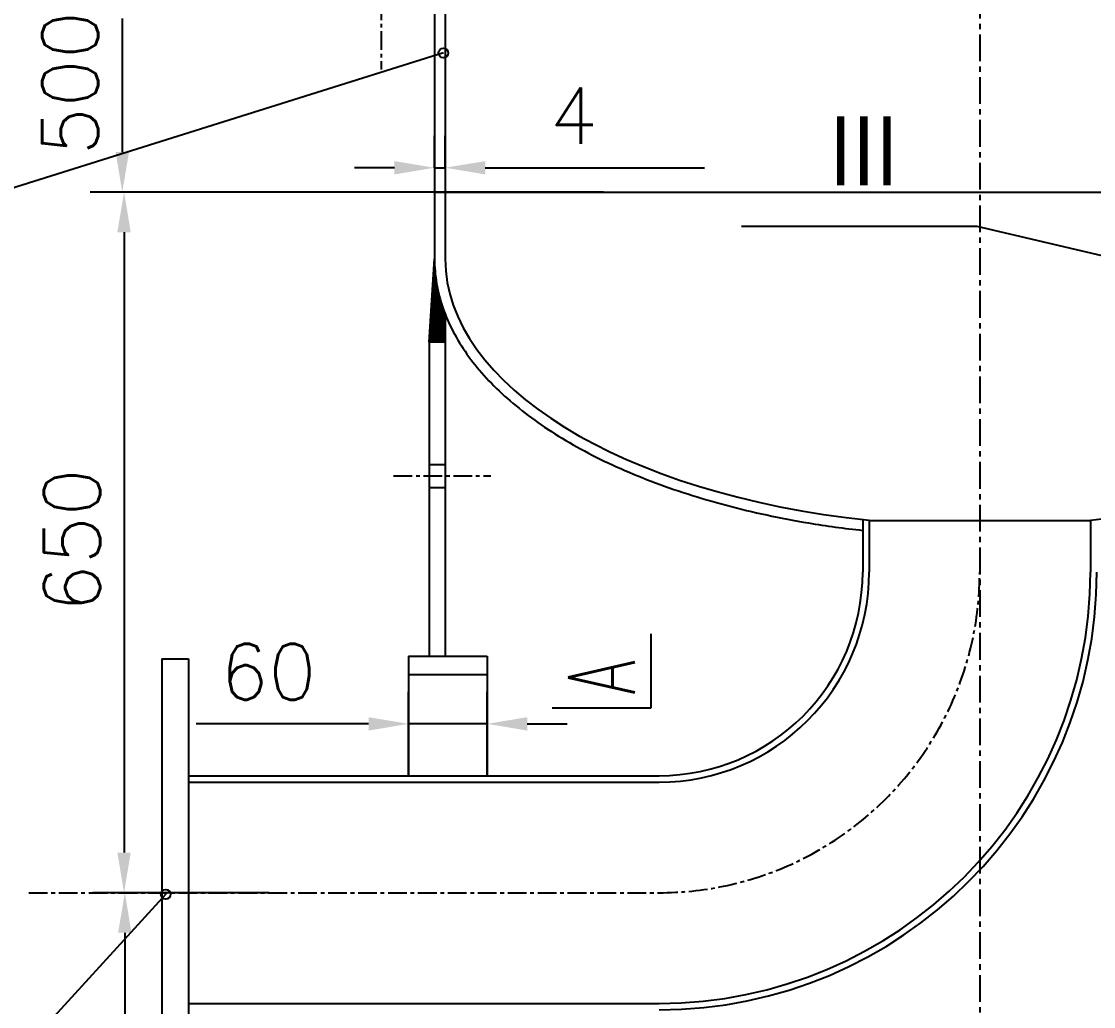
# Model space of a CAD drawing. Header units: millimetres. Extents: x 4178 to 18518, y 3515 to 11925.
# Drawn here: x 4967 to 5970, y 7431 to 8353 of the extents above; entities that cross this region are included whole.
import ezdxf

# ---------------------------------------------------------------- set-up
doc = ezdxf.new("R2010")
doc.units = ezdxf.units.MM
doc.linetypes.add('CENTER', pattern=[2, 1.25, -0.25, 0.25, -0.25])
for name, color, linetype in [('1轮廓实线层', 1, 'Continuous'), ('3中心线层', 3, 'CENTER'), ('5剖面线层', 2, 'Continuous'), ('6文字层', 2, 'Continuous'), ('7标注层', 4, 'Continuous'), ('TEXT', 2, 'Continuous'), ('图框层', 1, 'Continuous'), ('粗实线', 1, 'Continuous')]:
    doc.layers.add(name, color=color, linetype=linetype)
doc.styles.add('PC_TEXTSTYLE', font='txt.shx', dxfattribs={"bigfont": 'hzfs.shx'})

msp = doc.modelspace()

# ---------------------------------------------------------------- linework, layer by layer
at = {"layer": '1轮廓实线层', "ltscale": 14}
for p, q in [((5353.4, 8406, 0), (5353.4, 8131, 0)), ((5363.4, 8393.5, 0), (5363.4, 8131, 0)), ((5353.4, 8193.5, 0), (6373.4, 8193.5, 0)), ((5363.4, 8079.3, 0), (5363.4, 7929, 0)), ((5348.4, 8053, 0), (5348.4, 7910.6, 0)), ((5363.4, 8053, 0), (5363.4, 7910.6, 0)), ((5348.4, 7910.6, 0), (5348.4, 7759.3, 0)), ((5363.4, 7910.6, 0), (5363.4, 7759.3, 0)), ((5363.4, 7892.2, 0), (5363.4, 7831, 0)), ((5753.9, 7887.1, 0), (5753.9, 7838, 0)), ((5759.9, 7886.4, 0), (5759.9, 7838, 0)), ((5966.9, 7886.4, 0), (5966.9, 7838, 0)), ((5098.4, 7756.7, 0), (5098.4, 7319.2, 0)), ((5098.4, 7756.7, 0), (5123.4, 7756.7, 0)), ((5123.4, 7756.7, 0), (5123.4, 7319.2, 0)), ((5123.4, 7647.5, 0), (5563.4, 7647.5, 0)), ((5123.4, 7641.5, 0), (5563.4, 7641.5, 0)), ((5123.4, 7434.5, 0), (5563.4, 7434.5, 0))]:
    msp.add_line(p, q, dxfattribs=at)
at = {"layer": '1轮廓实线层', "color": 1, "ltscale": 14}
for p, q in [((5348.4, 7938.5, 0), (5363.4, 7938.5, 0)), ((5348.4, 7917.2, 0), (5363.4, 7917.2, 0))]:
    msp.add_line(p, q, dxfattribs=at)
at = {"layer": '1轮廓实线层', "ltscale": 14}
for radius in [409.5, 190.5, 196.5, 403.5]:
    msp.add_arc((5563.4, 7838, 0), radius, 270, 0, dxfattribs=at)
at = {"layer": '3中心线层', "color": 3, "ltscale": 20}
msp.add_line((5863.4, 11741, 0), (5863.4, 6588.2, 0), dxfattribs=at)
at = {"layer": '3中心线层', "color": 3, "ltscale": 14}
for p, q in [((5303.4, 8456, 0), (5303.4, 8308.3, 0)), ((5315.1, 7927.9, 0), (5406, 7927.9, 0)), ((4973.9, 7538, 0), (5563.4, 7538, 0))]:
    msp.add_line(p, q, dxfattribs=at)
msp.add_arc((5563.4, 7838, 0), 300, 270, 0, dxfattribs=at)
at = {"layer": '5剖面线层', "ltscale": 14}
for p, q in [((5352.9, 8124.3, 0), (5353.5, 8124.9, 0)), ((5352.9, 8124.1, 0), (5353.5, 8124.7, 0)), ((5352.9, 8123.9, 0), (5353.5, 8124.5, 0)), ((5352.9, 8123.7, 0), (5353.5, 8124.3, 0)), ((5352.9, 8123.5, 0), (5353.6, 8124.2, 0)), ((5352.9, 8123.3, 0), (5353.6, 8124, 0)), ((5352.9, 8123.2, 0), (5353.6, 8123.8, 0)), ((5352.9, 8123, 0), (5353.6, 8123.7, 0)), ((5353, 8125.8, 0), (5353.5, 8126.2, 0)), ((5353, 8125.6, 0), (5353.5, 8126, 0)), ((5353, 8125.4, 0), (5353.5, 8125.9, 0)), ((5353, 8125.2, 0), (5353.5, 8125.7, 0)), ((5353, 8125, 0), (5353.5, 8125.5, 0)), ((5353, 8124.9, 0), (5353.5, 8125.4, 0)), ((5353, 8124.7, 0), (5353.5, 8125.2, 0)), ((5353, 8124.5, 0), (5353.5, 8125, 0)), ((5353.1, 8127.3, 0), (5353.4, 8127.6, 0)), ((5353.1, 8127.1, 0), (5353.4, 8127.4, 0)), ((5353.1, 8126.9, 0), (5353.4, 8127.2, 0)), ((5353.1, 8126.7, 0), (5353.4, 8127.1, 0)), ((5353.1, 8126.6, 0), (5353.4, 8126.9, 0)), ((5353.1, 8126.4, 0), (5353.4, 8126.7, 0)), ((5353.1, 8126.2, 0), (5353.5, 8126.6, 0)), ((5353.1, 8126, 0), (5353.5, 8126.4, 0)), ((5353.2, 8128.8, 0), (5353.4, 8129, 0)), ((5353.2, 8128.6, 0), (5353.4, 8128.8, 0)), ((5353.2, 8128.4, 0), (5353.4, 8128.6, 0)), ((5353.2, 8128.3, 0), (5353.4, 8128.5, 0)), ((5353.2, 8128.1, 0), (5353.4, 8128.3, 0)), ((5353.2, 8127.9, 0), (5353.4, 8128.1, 0)), ((5353.2, 8127.7, 0), (5353.4, 8127.9, 0)), ((5353.2, 8127.5, 0), (5353.4, 8127.8, 0)), ((5353.3, 8130.5, 0), (5353.4, 8130.5, 0)), ((5353.3, 8130.3, 0), (5353.4, 8130.4, 0)), ((5353.3, 8130.1, 0), (5353.4, 8130.2, 0)), ((5353.3, 8130, 0), (5353.4, 8130, 0)), ((5353.3, 8129.8, 0), (5353.4, 8129.8, 0)), ((5353.3, 8129.6, 0), (5353.4, 8129.7, 0)), ((5353.3, 8129.4, 0), (5353.4, 8129.5, 0)), ((5353.3, 8129.2, 0), (5353.4, 8129.3, 0)), ((5353.3, 8129, 0), (5353.4, 8129.1, 0)), ((5353.4, 8130.9, 0), (5353.4, 8130.9, 0)), ((5353.4, 8130.7, 0), (5353.4, 8130.7, 0)), ((5352.1, 8111.8, 0), (5354.4, 8114.1, 0)), ((5352.1, 8111.6, 0), (5354.5, 8113.9, 0)), ((5352.1, 8111.4, 0), (5354.5, 8113.8, 0)), ((5352.1, 8111.3, 0), (5354.5, 8113.6, 0)), ((5352.2, 8113.3, 0), (5354.3, 8115.4, 0)), ((5352.2, 8113.1, 0), (5354.3, 8115.2, 0)), ((5352.2, 8113, 0), (5354.3, 8115, 0)), ((5352.2, 8112.8, 0), (5354.3, 8114.9, 0)), ((5352.2, 8112.6, 0), (5354.4, 8114.7, 0)), ((5352.2, 8112.4, 0), (5354.4, 8114.6, 0)), ((5352.2, 8112.2, 0), (5354.4, 8114.4, 0)), ((5352.2, 8112, 0), (5354.4, 8114.3, 0)), ((5352.3, 8114.8, 0), (5354.1, 8116.6, 0)), ((5352.3, 8114.7, 0), (5354.2, 8116.5, 0)), ((5352.3, 8114.5, 0), (5354.2, 8116.3, 0)), ((5352.3, 8114.3, 0), (5354.2, 8116.2, 0)), ((5352.3, 8114.1, 0), (5354.2, 8116, 0)), ((5352.3, 8113.9, 0), (5354.2, 8115.8, 0)), ((5352.3, 8113.7, 0), (5354.2, 8115.7, 0)), ((5352.3, 8113.5, 0), (5354.3, 8115.5, 0)), ((5352.4, 8116.4, 0), (5354, 8117.9, 0)), ((5352.4, 8116.2, 0), (5354, 8117.8, 0)), ((5352.4, 8116, 0), (5354, 8117.6, 0)), ((5352.4, 8115.8, 0), (5354.1, 8117.4, 0)), ((5352.4, 8115.6, 0), (5354.1, 8117.3, 0)), ((5352.4, 8115.4, 0), (5354.1, 8117.1, 0)), ((5352.4, 8115.2, 0), (5354.1, 8117, 0)), ((5352.4, 8115, 0), (5354.1, 8116.8, 0)), ((5352.5, 8118.1, 0), (5353.9, 8119.4, 0)), ((5352.5, 8117.9, 0), (5353.9, 8119.2, 0)), ((5352.5, 8117.7, 0), (5353.9, 8119.1, 0)), ((5352.5, 8117.5, 0), (5353.9, 8118.9, 0)), ((5352.5, 8117.3, 0), (5353.9, 8118.7, 0)), ((5352.5, 8117.1, 0), (5353.9, 8118.6, 0)), ((5352.5, 8116.9, 0), (5354, 8118.4, 0)), ((5352.5, 8116.7, 0), (5354, 8118.2, 0)), ((5352.5, 8116.5, 0), (5354, 8118.1, 0)), ((5352.6, 8119.6, 0), (5353.8, 8120.7, 0)), ((5352.6, 8119.4, 0), (5353.8, 8120.5, 0)), ((5352.6, 8119.2, 0), (5353.8, 8120.4, 0)), ((5352.6, 8119, 0), (5353.8, 8120.2, 0)), ((5352.6, 8118.8, 0), (5353.8, 8120, 0)), ((5352.6, 8118.6, 0), (5353.8, 8119.9, 0)), ((5352.6, 8118.4, 0), (5353.8, 8119.7, 0)), ((5352.6, 8118.2, 0), (5353.9, 8119.5, 0)), ((5352.7, 8121.1, 0), (5353.7, 8122, 0)), ((5352.7, 8120.9, 0), (5353.7, 8121.8, 0)), ((5352.7, 8120.7, 0), (5353.7, 8121.7, 0)), ((5352.7, 8120.5, 0), (5353.7, 8121.5, 0)), ((5352.7, 8120.3, 0), (5353.7, 8121.3, 0)), ((5352.7, 8120.1, 0), (5353.7, 8121.2, 0)), ((5352.7, 8119.9, 0), (5353.7, 8121, 0)), ((5352.7, 8119.8, 0), (5353.8, 8120.9, 0)), ((5352.8, 8122.6, 0), (5353.6, 8123.3, 0)), ((5352.8, 8122.4, 0), (5353.6, 8123.2, 0)), ((5352.8, 8122.2, 0), (5353.6, 8123, 0)), ((5352.8, 8122, 0), (5353.6, 8122.8, 0)), ((5352.8, 8121.8, 0), (5353.6, 8122.7, 0)), ((5352.8, 8121.6, 0), (5353.6, 8122.5, 0)), ((5352.8, 8121.5, 0), (5353.7, 8122.3, 0)), ((5352.8, 8121.3, 0), (5353.7, 8122.2, 0)), ((5352.9, 8122.8, 0), (5353.6, 8123.5, 0)), ((5351.3, 8099.2, 0), (5356.1, 8103.9, 0)), ((5351.3, 8099, 0), (5356.1, 8103.8, 0)), ((5351.3, 8098.8, 0), (5356.2, 8103.6, 0)), ((5351.3, 8098.6, 0), (5356.2, 8103.5, 0)), ((5351.4, 8100.9, 0), (5355.8, 8105.3, 0)), ((5351.4, 8100.7, 0), (5355.9, 8105.1, 0)), ((5351.4, 8100.5, 0), (5355.9, 8105, 0)), ((5351.4, 8100.3, 0), (5355.9, 8104.8, 0)), ((5351.4, 8100.1, 0), (5356, 8104.7, 0)), ((5351.4, 8099.9, 0), (5356, 8104.5, 0)), ((5351.4, 8099.7, 0), (5356, 8104.4, 0)), ((5351.4, 8099.5, 0), (5356, 8104.2, 0)), ((5351.4, 8099.4, 0), (5356.1, 8104.1, 0)), ((5351.5, 8102.4, 0), (5355.6, 8106.4, 0)), ((5351.5, 8102.2, 0), (5355.6, 8106.3, 0)), ((5351.5, 8102, 0), (5355.7, 8106.1, 0)), ((5351.5, 8101.8, 0), (5355.7, 8106, 0)), ((5351.5, 8101.6, 0), (5355.7, 8105.8, 0)), ((5351.5, 8101.4, 0), (5355.8, 8105.7, 0)), ((5351.5, 8101.2, 0), (5355.8, 8105.6, 0)), ((5351.5, 8101.1, 0), (5355.8, 8105.4, 0)), ((5351.6, 8103.9, 0), (5355.4, 8107.6, 0)), ((5351.6, 8103.7, 0), (5355.4, 8107.5, 0)), ((5351.6, 8103.5, 0), (5355.5, 8107.3, 0)), ((5351.6, 8103.3, 0), (5355.5, 8107.2, 0)), ((5351.6, 8103.1, 0), (5355.5, 8107, 0)), ((5351.6, 8102.9, 0), (5355.5, 8106.9, 0)), ((5351.6, 8102.8, 0), (5355.6, 8106.7, 0)), ((5351.6, 8102.6, 0), (5355.6, 8106.6, 0)), ((5351.7, 8105.6, 0), (5355.2, 8109, 0)), ((5351.7, 8105.4, 0), (5355.2, 8108.9, 0)), ((5351.7, 8105.2, 0), (5355.2, 8108.7, 0)), ((5351.7, 8105, 0), (5355.2, 8108.6, 0)), ((5351.7, 8104.8, 0), (5355.3, 8108.4, 0)), ((5351.7, 8104.6, 0), (5355.3, 8108.2, 0)), ((5351.7, 8104.5, 0), (5355.3, 8108.1, 0)), ((5351.7, 8104.3, 0), (5355.3, 8107.9, 0)), ((5351.7, 8104.1, 0), (5355.4, 8107.8, 0)), ((5351.8, 8107.1, 0), (5355, 8110.2, 0)), ((5351.8, 8106.9, 0), (5355, 8110.1, 0)), ((5351.8, 8106.7, 0), (5355, 8109.9, 0)), ((5351.8, 8106.5, 0), (5355, 8109.8, 0)), ((5351.8, 8106.3, 0), (5355.1, 8109.6, 0)), ((5351.8, 8106.2, 0), (5355.1, 8109.5, 0)), ((5351.8, 8106, 0), (5355.1, 8109.3, 0)), ((5351.8, 8105.8, 0), (5355.1, 8109.2, 0)), ((5351.9, 8108.6, 0), (5354.8, 8111.5, 0)), ((5351.9, 8108.4, 0), (5354.8, 8111.3, 0)), ((5351.9, 8108.2, 0), (5354.8, 8111.1, 0)), ((5351.9, 8108, 0), (5354.9, 8111, 0)), ((5351.9, 8107.9, 0), (5354.9, 8110.8, 0)), ((5351.9, 8107.7, 0), (5354.9, 8110.7, 0)), ((5351.9, 8107.5, 0), (5354.9, 8110.5, 0)), ((5351.9, 8107.3, 0), (5355, 8110.4, 0)), ((5352, 8110.1, 0), (5354.6, 8112.7, 0)), ((5352, 8109.9, 0), (5354.6, 8112.5, 0)), ((5352, 8109.7, 0), (5354.7, 8112.4, 0)), ((5352, 8109.6, 0), (5354.7, 8112.2, 0)), ((5352, 8109.4, 0), (5354.7, 8112.1, 0)), ((5352, 8109.2, 0), (5354.7, 8111.9, 0)), ((5352, 8109, 0), (5354.7, 8111.8, 0)), ((5352, 8108.8, 0), (5354.8, 8111.6, 0)), ((5352.1, 8111.1, 0), (5354.5, 8113.5, 0)), ((5352.1, 8110.9, 0), (5354.5, 8113.3, 0)), ((5352.1, 8110.7, 0), (5354.6, 8113.2, 0)), ((5352.1, 8110.5, 0), (5354.6, 8113, 0)), ((5352.1, 8110.3, 0), (5354.6, 8112.9, 0)), ((5350.5, 8086.7, 0), (5358.3, 8094.5, 0)), ((5350.5, 8086.5, 0), (5358.4, 8094.4, 0)), ((5350.5, 8086.3, 0), (5358.4, 8094.2, 0)), ((5350.5, 8086.1, 0), (5358.5, 8094.1, 0)), ((5350.5, 8085.9, 0), (5358.5, 8093.9, 0)), ((5350.5, 8085.8, 0), (5358.5, 8093.8, 0)), ((5350.5, 8085.6, 0), (5358.6, 8093.7, 0)), ((5350.5, 8085.4, 0), (5358.6, 8093.5, 0)), ((5350.6, 8088.4, 0), (5358, 8095.7, 0)), ((5350.6, 8088.2, 0), (5358, 8095.6, 0)), ((5350.6, 8088, 0), (5358.1, 8095.5, 0)), ((5350.6, 8087.8, 0), (5358.1, 8095.3, 0)), ((5350.6, 8087.6, 0), (5358.1, 8095.2, 0)), ((5350.6, 8087.5, 0), (5358.2, 8095.1, 0)), ((5350.6, 8087.3, 0), (5358.2, 8094.9, 0)), ((5350.6, 8087.1, 0), (5358.3, 8094.8, 0)), ((5350.6, 8086.9, 0), (5358.3, 8094.6, 0)), ((5350.7, 8089.9, 0), (5357.7, 8096.9, 0)), ((5350.7, 8089.7, 0), (5357.7, 8096.7, 0)), ((5350.7, 8089.5, 0), (5357.8, 8096.6, 0)), ((5350.7, 8089.3, 0), (5357.8, 8096.5, 0)), ((5350.7, 8089.2, 0), (5357.9, 8096.3, 0)), ((5350.7, 8089, 0), (5357.9, 8096.2, 0)), ((5350.7, 8088.8, 0), (5357.9, 8096, 0)), ((5350.7, 8088.6, 0), (5358, 8095.9, 0)), ((5350.8, 8091.4, 0), (5357.4, 8098, 0)), ((5350.8, 8091.2, 0), (5357.5, 8097.9, 0)), ((5350.8, 8091, 0), (5357.5, 8097.7, 0)), ((5350.8, 8090.9, 0), (5357.5, 8097.6, 0)), ((5350.8, 8090.7, 0), (5357.6, 8097.4, 0)), ((5350.8, 8090.5, 0), (5357.6, 8097.3, 0)), ((5350.8, 8090.3, 0), (5357.6, 8097.2, 0)), ((5350.8, 8090.1, 0), (5357.7, 8097, 0)), ((5350.9, 8092.9, 0), (5357.1, 8099.1, 0)), ((5350.9, 8092.7, 0), (5357.2, 8099, 0)), ((5350.9, 8092.6, 0), (5357.2, 8098.9, 0)), ((5350.9, 8092.4, 0), (5357.3, 8098.7, 0)), ((5350.9, 8092.2, 0), (5357.3, 8098.6, 0)), ((5350.9, 8092, 0), (5357.3, 8098.4, 0)), ((5350.9, 8091.8, 0), (5357.4, 8098.3, 0)), ((5350.9, 8091.6, 0), (5357.4, 8098.1, 0)), ((5351, 8094.6, 0), (5356.8, 8100.4, 0)), ((5351, 8094.4, 0), (5356.9, 8100.3, 0)), ((5351, 8094.3, 0), (5356.9, 8100.1, 0)), ((5351, 8094.1, 0), (5356.9, 8100, 0)), ((5351, 8093.9, 0), (5357, 8099.9, 0)), ((5351, 8093.7, 0), (5357, 8099.7, 0)), ((5351, 8093.5, 0), (5357, 8099.6, 0)), ((5351, 8093.3, 0), (5357.1, 8099.4, 0)), ((5351, 8093.1, 0), (5357.1, 8099.3, 0)), ((5351.1, 8096.1, 0), (5356.6, 8101.6, 0)), ((5351.1, 8096, 0), (5356.6, 8101.4, 0)), ((5351.1, 8095.8, 0), (5356.7, 8101.3, 0)), ((5351.1, 8095.6, 0), (5356.7, 8101.2, 0)), ((5351.1, 8095.4, 0), (5356.7, 8101, 0)), ((5351.1, 8095.2, 0), (5356.8, 8100.9, 0)), ((5351.1, 8095, 0), (5356.8, 8100.7, 0)), ((5351.1, 8094.8, 0), (5356.8, 8100.6, 0)), ((5351.2, 8097.7, 0), (5356.3, 8102.8, 0)), ((5351.2, 8097.5, 0), (5356.4, 8102.6, 0)), ((5351.2, 8097.3, 0), (5356.4, 8102.5, 0)), ((5351.2, 8097.1, 0), (5356.4, 8102.3, 0)), ((5351.2, 8096.9, 0), (5356.5, 8102.2, 0)), ((5351.2, 8096.7, 0), (5356.5, 8102, 0)), ((5351.2, 8096.5, 0), (5356.5, 8101.9, 0)), ((5351.2, 8096.3, 0), (5356.6, 8101.7, 0)), ((5351.3, 8098.4, 0), (5356.2, 8103.3, 0)), ((5351.3, 8098.2, 0), (5356.2, 8103.2, 0)), ((5351.3, 8098, 0), (5356.3, 8103, 0)), ((5351.3, 8097.8, 0), (5356.3, 8102.9, 0)), ((5349.5, 8071.2, 0), (5361.8, 8083.5, 0)), ((5349.6, 8072.7, 0), (5361.4, 8084.5, 0)), ((5349.6, 8072.5, 0), (5361.5, 8084.4, 0)), ((5349.6, 8072.3, 0), (5361.5, 8084.3, 0)), ((5349.6, 8072.2, 0), (5361.6, 8084.1, 0)), ((5349.6, 8072, 0), (5361.6, 8084, 0)), ((5349.6, 8071.8, 0), (5361.7, 8083.9, 0)), ((5349.6, 8071.6, 0), (5361.7, 8083.7, 0)), ((5349.6, 8071.4, 0), (5361.8, 8083.6, 0)), ((5349.7, 8074.2, 0), (5361.1, 8085.6, 0)), ((5349.7, 8074, 0), (5361.1, 8085.4, 0)), ((5349.7, 8073.9, 0), (5361.2, 8085.3, 0)), ((5349.7, 8073.7, 0), (5361.2, 8085.2, 0)), ((5349.7, 8073.5, 0), (5361.3, 8085, 0)), ((5349.7, 8073.3, 0), (5361.3, 8084.9, 0)), ((5349.7, 8073.1, 0), (5361.4, 8084.8, 0)), ((5349.7, 8072.9, 0), (5361.4, 8084.7, 0)), ((5349.8, 8075.9, 0), (5360.7, 8086.8, 0)), ((5349.8, 8075.7, 0), (5360.7, 8086.6, 0)), ((5349.8, 8075.6, 0), (5360.8, 8086.5, 0)), ((5349.8, 8075.4, 0), (5360.8, 8086.4, 0)), ((5349.8, 8075.2, 0), (5360.9, 8086.2, 0)), ((5349.8, 8075, 0), (5360.9, 8086.1, 0)), ((5349.8, 8074.8, 0), (5360.9, 8086, 0)), ((5349.8, 8074.6, 0), (5361, 8085.8, 0)), ((5349.8, 8074.4, 0), (5361, 8085.7, 0)), ((5349.9, 8077.4, 0), (5360.3, 8087.8, 0)), ((5349.9, 8077.3, 0), (5360.4, 8087.7, 0)), ((5349.9, 8077.1, 0), (5360.4, 8087.6, 0)), ((5349.9, 8076.9, 0), (5360.5, 8087.4, 0)), ((5349.9, 8076.7, 0), (5360.5, 8087.3, 0)), ((5349.9, 8076.5, 0), (5360.5, 8087.2, 0)), ((5349.9, 8076.3, 0), (5360.6, 8087, 0)), ((5349.9, 8076.1, 0), (5360.6, 8086.9, 0)), ((5350, 8079, 0), (5360, 8088.9, 0)), ((5350, 8078.8, 0), (5360, 8088.8, 0)), ((5350, 8078.6, 0), (5360.1, 8088.6, 0)), ((5350, 8078.4, 0), (5360.1, 8088.5, 0)), ((5350, 8078.2, 0), (5360.2, 8088.4, 0)), ((5350, 8078, 0), (5360.2, 8088.2, 0)), ((5350, 8077.8, 0), (5360.2, 8088.1, 0)), ((5350, 8077.6, 0), (5360.3, 8088, 0)), ((5350.1, 8080.5, 0), (5359.7, 8090, 0)), ((5350.1, 8080.3, 0), (5359.7, 8089.8, 0)), ((5350.1, 8080.1, 0), (5359.7, 8089.7, 0)), ((5350.1, 8079.9, 0), (5359.8, 8089.6, 0)), ((5350.1, 8079.7, 0), (5359.8, 8089.4, 0)), ((5350.1, 8079.5, 0), (5359.9, 8089.3, 0)), ((5350.1, 8079.3, 0), (5359.9, 8089.2, 0)), ((5350.1, 8079.1, 0), (5359.9, 8089, 0)), ((5350.2, 8082.2, 0), (5359.3, 8091.2, 0)), ((5350.2, 8082, 0), (5359.3, 8091.1, 0)), ((5350.2, 8081.8, 0), (5359.4, 8090.9, 0)), ((5350.2, 8081.6, 0), (5359.4, 8090.8, 0)), ((5350.2, 8081.4, 0), (5359.4, 8090.7, 0)), ((5350.2, 8081.2, 0), (5359.5, 8090.5, 0)), ((5350.2, 8081, 0), (5359.5, 8090.4, 0)), ((5350.2, 8080.8, 0), (5359.6, 8090.2, 0)), ((5350.2, 8080.7, 0), (5359.6, 8090.1, 0)), ((5350.3, 8083.7, 0), (5359, 8092.3, 0)), ((5350.3, 8083.5, 0), (5359, 8092.2, 0)), ((5350.3, 8083.3, 0), (5359, 8092, 0)), ((5350.3, 8083.1, 0), (5359.1, 8091.9, 0)), ((5350.3, 8082.9, 0), (5359.1, 8091.7, 0)), ((5350.3, 8082.7, 0), (5359.2, 8091.6, 0)), ((5350.3, 8082.5, 0), (5359.2, 8091.5, 0)), ((5350.3, 8082.4, 0), (5359.2, 8091.3, 0)), ((5350.4, 8085.2, 0), (5358.6, 8093.4, 0)), ((5350.4, 8085, 0), (5358.7, 8093.3, 0)), ((5350.4, 8084.8, 0), (5358.7, 8093.1, 0)), ((5350.4, 8084.6, 0), (5358.8, 8093, 0)), ((5350.4, 8084.4, 0), (5358.8, 8092.8, 0)), ((5350.4, 8084.2, 0), (5358.8, 8092.7, 0)), ((5350.4, 8084.1, 0), (5358.9, 8092.6, 0)), ((5350.4, 8083.9, 0), (5358.9, 8092.4, 0)), ((5348.8, 8060.3, 0), (5363.4, 8074.8, 0)), ((5348.8, 8060.1, 0), (5363.4, 8074.6, 0)), ((5348.8, 8059.9, 0), (5363.4, 8074.4, 0)), ((5348.8, 8059.7, 0), (5363.4, 8074.3, 0)), ((5348.8, 8059.5, 0), (5363.4, 8074.1, 0)), ((5348.8, 8059.3, 0), (5363.4, 8073.9, 0)), ((5348.8, 8059.1, 0), (5363.4, 8073.7, 0)), ((5348.8, 8058.9, 0), (5363.4, 8073.6, 0)), ((5348.9, 8061.8, 0), (5363.4, 8076.2, 0)), ((5348.9, 8061.6, 0), (5363.4, 8076, 0)), ((5348.9, 8061.4, 0), (5363.4, 8075.8, 0)), ((5348.9, 8061.2, 0), (5363.4, 8075.7, 0)), ((5348.9, 8061, 0), (5363.4, 8075.5, 0)), ((5348.9, 8060.8, 0), (5363.4, 8075.3, 0)), ((5348.9, 8060.6, 0), (5363.4, 8075.1, 0)), ((5348.9, 8060.4, 0), (5363.4, 8075, 0)), ((5349, 8063.5, 0), (5363.4, 8077.8, 0)), ((5349, 8063.3, 0), (5363.4, 8077.6, 0)), ((5349, 8063.1, 0), (5363.4, 8077.4, 0)), ((5349, 8062.9, 0), (5363.4, 8077.3, 0)), ((5349, 8062.7, 0), (5363.4, 8077.1, 0)), ((5349, 8062.5, 0), (5363.4, 8076.9, 0)), ((5349, 8062.3, 0), (5363.4, 8076.7, 0)), ((5349, 8062.1, 0), (5363.4, 8076.6, 0)), ((5349, 8062, 0), (5363.4, 8076.4, 0)), ((5349.1, 8065, 0), (5363.4, 8079.2, 0)), ((5349.1, 8064.8, 0), (5363.4, 8079, 0)), ((5349.1, 8064.6, 0), (5363.4, 8078.9, 0)), ((5349.1, 8064.4, 0), (5363.4, 8078.7, 0)), ((5349.1, 8064.2, 0), (5363.4, 8078.5, 0)), ((5349.1, 8064, 0), (5363.4, 8078.3, 0)), ((5349.1, 8063.8, 0), (5363.4, 8078.1, 0)), ((5349.1, 8063.7, 0), (5363.4, 8078, 0)), ((5349.2, 8066.5, 0), (5363, 8080.3, 0)), ((5349.2, 8066.3, 0), (5363.1, 8080.1, 0)), ((5349.2, 8066.1, 0), (5363.1, 8080, 0)), ((5349.2, 8065.9, 0), (5363.2, 8079.9, 0)), ((5349.2, 8065.7, 0), (5363.2, 8079.7, 0)), ((5349.2, 8065.5, 0), (5363.3, 8079.6, 0)), ((5349.2, 8065.4, 0), (5363.3, 8079.5, 0)), ((5349.2, 8065.2, 0), (5363.4, 8079.4, 0)), ((5349.3, 8068, 0), (5362.6, 8081.3, 0)), ((5349.3, 8067.8, 0), (5362.7, 8081.2, 0)), ((5349.3, 8067.6, 0), (5362.7, 8081, 0)), ((5349.3, 8067.4, 0), (5362.8, 8080.9, 0)), ((5349.3, 8067.2, 0), (5362.8, 8080.8, 0)), ((5349.3, 8067.1, 0), (5362.9, 8080.6, 0)), ((5349.3, 8066.9, 0), (5362.9, 8080.5, 0)), ((5349.3, 8066.7, 0), (5363, 8080.4, 0)), ((5349.4, 8069.7, 0), (5362.2, 8082.4, 0)), ((5349.4, 8069.5, 0), (5362.2, 8082.3, 0)), ((5349.4, 8069.3, 0), (5362.3, 8082.2, 0)), ((5349.4, 8069.1, 0), (5362.3, 8082.1, 0)), ((5349.4, 8068.9, 0), (5362.4, 8081.9, 0)), ((5349.4, 8068.8, 0), (5362.4, 8081.8, 0)), ((5349.4, 8068.6, 0), (5362.5, 8081.7, 0)), ((5349.4, 8068.4, 0), (5362.5, 8081.5, 0)), ((5349.4, 8068.2, 0), (5362.6, 8081.4, 0)), ((5349.5, 8071, 0), (5361.9, 8083.3, 0)), ((5349.5, 8070.8, 0), (5361.9, 8083.2, 0)), ((5349.5, 8070.6, 0), (5362, 8083.1, 0)), ((5349.5, 8070.5, 0), (5362, 8083, 0)), ((5349.5, 8070.3, 0), (5362.1, 8082.8, 0)), ((5349.5, 8070.1, 0), (5362.1, 8082.7, 0)), ((5349.5, 8069.9, 0), (5362.1, 8082.6, 0)), ((5348.4, 8054, 0), (5363.4, 8069, 0)), ((5348.4, 8053.8, 0), (5363.4, 8068.8, 0)), ((5348.4, 8053.6, 0), (5363.4, 8068.6, 0)), ((5348.4, 8053.5, 0), (5363.4, 8068.4, 0)), ((5348.4, 8053.3, 0), (5363.4, 8068.2, 0)), ((5348.4, 8053.1, 0), (5363.4, 8068.1, 0)), ((5348.5, 8055.5, 0), (5363.4, 8070.4, 0)), ((5348.5, 8055.3, 0), (5363.4, 8070.2, 0)), ((5348.5, 8055.2, 0), (5363.4, 8070, 0)), ((5348.5, 8055, 0), (5363.4, 8069.8, 0)), ((5348.5, 8054.8, 0), (5363.4, 8069.7, 0)), ((5348.5, 8054.6, 0), (5363.4, 8069.5, 0)), ((5348.5, 8054.4, 0), (5363.4, 8069.3, 0)), ((5348.5, 8054.2, 0), (5363.4, 8069.1, 0)), ((5348.5, 8053, 0), (5363.4, 8067.9, 0)), ((5348.6, 8057.2, 0), (5363.4, 8072, 0)), ((5348.6, 8057, 0), (5363.4, 8071.8, 0)), ((5348.6, 8056.9, 0), (5363.4, 8071.6, 0)), ((5348.6, 8056.7, 0), (5363.4, 8071.4, 0)), ((5348.6, 8056.5, 0), (5363.4, 8071.3, 0)), ((5348.6, 8056.3, 0), (5363.4, 8071.1, 0)), ((5348.6, 8056.1, 0), (5363.4, 8070.9, 0)), ((5348.6, 8055.9, 0), (5363.4, 8070.7, 0)), ((5348.6, 8055.7, 0), (5363.4, 8070.5, 0)), ((5348.7, 8058.7, 0), (5363.4, 8073.4, 0)), ((5348.7, 8058.6, 0), (5363.4, 8073.2, 0)), ((5348.7, 8058.4, 0), (5363.4, 8073, 0)), ((5348.7, 8058.2, 0), (5363.4, 8072.8, 0)), ((5348.7, 8058, 0), (5363.4, 8072.7, 0)), ((5348.7, 8057.8, 0), (5363.4, 8072.5, 0)), ((5348.7, 8057.6, 0), (5363.4, 8072.3, 0)), ((5348.7, 8057.4, 0), (5363.4, 8072.1, 0)), ((5348.7, 8053, 0), (5363.4, 8067.7, 0)), ((5348.9, 8053, 0), (5363.4, 8067.5, 0)), ((5349, 8053, 0), (5363.4, 8067.4, 0)), ((5349.2, 8053, 0), (5363.4, 8067.2, 0)), ((5349.4, 8053, 0), (5363.4, 8067, 0)), ((5349.6, 8053, 0), (5363.4, 8066.8, 0)), ((5349.7, 8053, 0), (5363.4, 8066.7, 0)), ((5349.9, 8053, 0), (5363.4, 8066.5, 0)), ((5350.1, 8053, 0), (5363.4, 8066.3, 0)), ((5350.3, 8053, 0), (5363.4, 8066.1, 0)), ((5350.4, 8053, 0), (5363.4, 8065.9, 0)), ((5350.6, 8053, 0), (5363.4, 8065.8, 0)), ((5350.8, 8053, 0), (5363.4, 8065.6, 0)), ((5351, 8053, 0), (5363.4, 8065.4, 0)), ((5351.2, 8053, 0), (5363.4, 8065.2, 0)), ((5351.3, 8053, 0), (5363.4, 8065.1, 0)), ((5351.5, 8053, 0), (5363.4, 8064.9, 0)), ((5351.7, 8053, 0), (5363.4, 8064.7, 0)), ((5351.9, 8053, 0), (5363.4, 8064.5, 0)), ((5352, 8053, 0), (5363.4, 8064.4, 0)), ((5352.2, 8053, 0), (5363.4, 8064.2, 0)), ((5352.4, 8053, 0), (5363.4, 8064, 0)), ((5352.6, 8053, 0), (5363.4, 8063.8, 0)), ((5352.7, 8053, 0), (5363.4, 8063.7, 0)), ((5352.9, 8053, 0), (5363.4, 8063.5, 0)), ((5353.1, 8053, 0), (5363.4, 8063.3, 0)), ((5353.3, 8053, 0), (5363.4, 8063.1, 0)), ((5353.5, 8053, 0), (5363.4, 8062.9, 0)), ((5353.6, 8053, 0), (5363.4, 8062.8, 0)), ((5353.8, 8053, 0), (5363.4, 8062.6, 0)), ((5354, 8053, 0), (5363.4, 8062.4, 0)), ((5354.2, 8053, 0), (5363.4, 8062.2, 0)), ((5354.3, 8053, 0), (5363.4, 8062.1, 0)), ((5354.5, 8053, 0), (5363.4, 8061.9, 0)), ((5354.7, 8053, 0), (5363.4, 8061.7, 0)), ((5354.9, 8053, 0), (5363.4, 8061.5, 0)), ((5355, 8053, 0), (5363.4, 8061.4, 0)), ((5355.2, 8053, 0), (5363.4, 8061.2, 0)), ((5355.4, 8053, 0), (5363.4, 8061, 0)), ((5355.6, 8053, 0), (5363.4, 8060.8, 0)), ((5355.8, 8053, 0), (5363.4, 8060.6, 0)), ((5355.9, 8053, 0), (5363.4, 8060.5, 0)), ((5356.1, 8053, 0), (5363.4, 8060.3, 0)), ((5356.3, 8053, 0), (5363.4, 8060.1, 0)), ((5356.5, 8053, 0), (5363.4, 8059.9, 0)), ((5356.6, 8053, 0), (5363.4, 8059.8, 0)), ((5356.8, 8053, 0), (5363.4, 8059.6, 0)), ((5357, 8053, 0), (5363.4, 8059.4, 0)), ((5357.2, 8053, 0), (5363.4, 8059.2, 0)), ((5357.3, 8053, 0), (5363.4, 8059.1, 0)), ((5357.5, 8053, 0), (5363.4, 8058.9, 0)), ((5357.7, 8053, 0), (5363.4, 8058.7, 0)), ((5357.9, 8053, 0), (5363.4, 8058.5, 0)), ((5358, 8053, 0), (5363.4, 8058.3, 0)), ((5358.2, 8053, 0), (5363.4, 8058.2, 0)), ((5358.4, 8053, 0), (5363.4, 8058, 0)), ((5358.6, 8053, 0), (5363.4, 8057.8, 0)), ((5358.8, 8053, 0), (5363.4, 8057.6, 0)), ((5358.9, 8053, 0), (5363.4, 8057.5, 0)), ((5359.1, 8053, 0), (5363.4, 8057.3, 0)), ((5359.3, 8053, 0), (5363.4, 8057.1, 0)), ((5359.5, 8053, 0), (5363.4, 8056.9, 0)), ((5359.6, 8053, 0), (5363.4, 8056.8, 0)), ((5359.8, 8053, 0), (5363.4, 8056.6, 0)), ((5360, 8053, 0), (5363.4, 8056.4, 0)), ((5360.2, 8053, 0), (5363.4, 8056.2, 0)), ((5360.3, 8053, 0), (5363.4, 8056, 0)), ((5360.5, 8053, 0), (5363.4, 8055.9, 0)), ((5360.7, 8053, 0), (5363.4, 8055.7, 0)), ((5360.9, 8053, 0), (5363.4, 8055.5, 0)), ((5361.1, 8053, 0), (5363.4, 8055.3, 0)), ((5361.2, 8053, 0), (5363.4, 8055.2, 0)), ((5361.4, 8053, 0), (5363.4, 8055, 0)), ((5361.6, 8053, 0), (5363.4, 8054.8, 0)), ((5361.8, 8053, 0), (5363.4, 8054.6, 0)), ((5361.9, 8053, 0), (5363.4, 8054.5, 0)), ((5362.1, 8053, 0), (5363.4, 8054.3, 0)), ((5362.3, 8053, 0), (5363.4, 8054.1, 0)), ((5362.5, 8053, 0), (5363.4, 8053.9, 0)), ((5362.6, 8053, 0), (5363.4, 8053.8, 0)), ((5362.8, 8053, 0), (5363.4, 8053.6, 0)), ((5363, 8053, 0), (5363.4, 8053.4, 0)), ((5363.2, 8053, 0), (5363.4, 8053.2, 0)), ((5363.4, 8053, 0), (5363.4, 8053, 0))]:
    msp.add_line(p, q, dxfattribs=at)
at = {"layer": '7标注层', "ltscale": 14}
for p, q in [((5061.3, 8356, 0), (5061.3, 8231, 0)), ((5361.7, 8323.7, 0), (4956.6, 8196.6, 0)), ((5511.4, 8193.5, 0), (5031.3, 8193.5, 0)), ((5494.2, 8193.5, 0), (5033, 8193.5, 0)), ((5063, 8156, 0), (5063, 7575.5, 0)), ((5861.1, 8161.3, 0), (5640.6, 8161.3, 0)), ((6340.5, 8048.7, 0), (5861.1, 8161.3, 0)), ((5329.2, 7647.5, 0), (5329.2, 7726, 0)), ((5402.6, 7647.5, 0), (5402.6, 7726, 0)), ((5291.7, 7696, 0), (5130.5, 7696, 0)), ((5402.6, 7696, 0), (5329.2, 7696, 0)), ((5440.1, 7696, 0), (5477.6, 7696, 0)), ((5102, 7536.5, 0), (4927.8, 7346.1, 0)), ((5198.6, 7538, 0), (5033.7, 7538, 0)), ((5063.7, 7500.5, 0), (5063.7, 6775.4, 0))]:
    msp.add_line(p, q, dxfattribs=at)
for centre in [(5361.7, 8323.7, 0), (5102, 7536.5, 0)]:
    msp.add_circle(centre, 4.5, dxfattribs=at)
for points in [[(5055.1, 8231, 0), (5067.6, 8231, 0), (5061.3, 8193.5, 0)], [(5056.7, 8156, 0), (5069.2, 8156, 0), (5063, 8193.5, 0)], [(5291.7, 7702.2, 0), (5291.7, 7689.7, 0), (5329.2, 7696, 0)], [(5440.1, 7702.2, 0), (5440.1, 7689.7, 0), (5402.6, 7696, 0)], [(5056.7, 7575.5, 0), (5069.2, 7575.5, 0), (5063, 7538, 0)], [(5057.4, 7500.5, 0), (5069.9, 7500.5, 0), (5063.7, 7538, 0)]]:
    msp.add_solid(points, dxfattribs=at)
at = {"layer": 'TEXT', "color": 2, "ltscale": 14}
for p, q in [((5353.4, 8216.3, 0), (5353.4, 8246.3, 0)), ((5363.4, 8216.3, 0), (5363.4, 8246.3, 0)), ((5315.9, 8216.3, 0), (5278.4, 8216.3, 0)), ((5353.4, 8216.3, 0), (5363.4, 8216.3, 0)), ((5400.9, 8216.3, 0), (5605.9, 8216.3, 0))]:
    msp.add_line(p, q, dxfattribs=at)
for points in [[(5315.9, 8222.5, 0), (5315.9, 8210, 0), (5353.4, 8216.3, 0)], [(5400.9, 8222.5, 0), (5400.9, 8210, 0), (5363.4, 8216.3, 0)]]:
    msp.add_solid(points, dxfattribs=at)
at = {"layer": '图框层', "ltscale": 14}
for p, q in [((5348.4, 8053, 0), (5353.4, 8131, 0)), ((5363.4, 8053, 0), (5348.4, 8053, 0)), ((5759.9, 7886.4, 0), (5966.9, 7886.4, 0)), ((5329.2, 7759.3, 0), (5402.6, 7759.3, 0)), ((5329.2, 7759.3, 0), (5329.2, 7647.5, 0)), ((5402.6, 7759.3, 0), (5402.6, 7647.5, 0)), ((5329.2, 7742.2, 0), (5402.6, 7742.2, 0))]:
    msp.add_line(p, q, dxfattribs=at)
for start_param, end_param in [(0, 1.362289), (1.779304, 3.141593)]:
    msp.add_ellipse((5863.4, 8131, 0), major_axis=(-500, 0), ratio=0.5, start_param=start_param, end_param=end_param, dxfattribs=at)
msp.add_open_spline([(5353.4, 8131, 0), (5353.4, 8123.3, 0), (5354, 8115.6, 0), (5356.7, 8100.3, 0), (5358.6, 8092.6, 0), (5363.8, 8077.6, 0), (5367.1, 8070.2, 0), (5378.3, 8048.7, 0), (5388, 8035, 0), (5411.6, 8008.8, 0), (5425.4, 7996.3, 0), (5456.8, 7972.7, 0), (5474.4, 7961.6, 0), (5512.9, 7941, 0), (5533.7, 7931.6, 0), (5578.2, 7914.6, 0), (5601.8, 7907, 0), (5651.1, 7893.9, 0), (5676.8, 7888.4, 0), (5719.8, 7881.2, 0), (5736.8, 7878.9, 0), (5753.9, 7877, 0)], degree=3, knots=[0, 0, 0, 0, 0.085597, 0.085597, 0.171195, 0.171195, 0.256792, 0.256792, 0.42201, 0.42201, 0.587229, 0.587229, 0.752447, 0.752447, 0.917666, 0.917666, 1.082884, 1.082884, 1.248103, 1.248103, 1.352268, 1.352268, 1.352268, 1.352268], dxfattribs=at)
at = {"layer": '粗实线', "ltscale": 14}
for p, q in [((5555.6, 7780.3, 0), (5555.6, 7710.7, 0)), ((5555.6, 7710.7, 0), (5463.4, 7710.7, 0))]:
    msp.add_line(p, q, dxfattribs=at)

# ---------------------------------------------------------------- texts
at = {"layer": '6文字层', "style": 'PC_TEXTSTYLE', "width": 0.667}
msp.add_text('A', height=62.5, rotation=90, dxfattribs=at).set_placement((5540.8, 7723.4, 0))
at = {"layer": 'TEXT', "color": 3, "style": 'PC_TEXTSTYLE'}
for s, p in [('500', (5038.8, 8227.9, 0)), ('650', (5040.5, 7800.1, 0))]:
    msp.add_text(s, height=52.5, rotation=90, dxfattribs=at).set_placement(p)
at = {"layer": 'TEXT', "color": 2, "style": 'PC_TEXTSTYLE'}
msp.add_text('4', height=52.5, dxfattribs=at).set_placement((5460.9, 8238.8, 0))
at = {"layer": 'TEXT', "style": 'PC_TEXTSTYLE'}
for s, height, p in [('Ⅲ', 73.5, (5718.2, 8192.8, 0)), ('60', 52.5, (5153, 7718.5, 0))]:
    msp.add_text(s, height=height, dxfattribs=at).set_placement(p)

doc.saveas('drawing.dxf')
